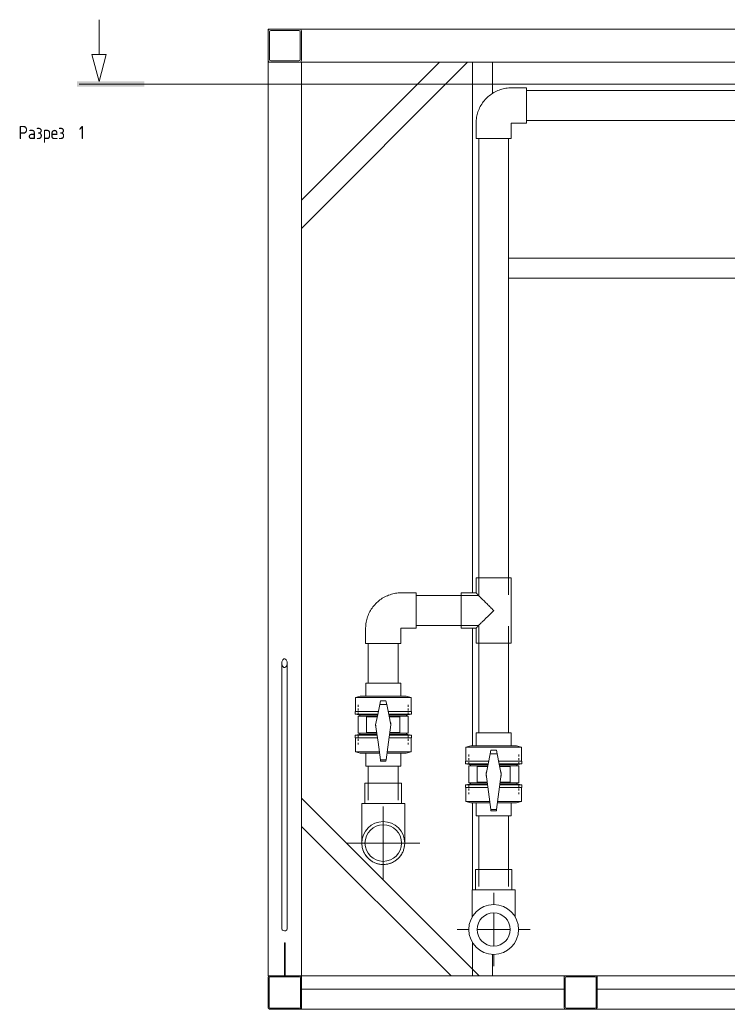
# Model space of a CAD drawing. Header units: millimetres. Extents: x -3135 to 3112, y -485 to 3427.
# Drawn here: x -3135 to -1004, y 0 to 2978 of the extents above; entities that cross this region are included whole.
import ezdxf

# ---------------------------------------------------------------- set-up
doc = ezdxf.new("R2010")
doc.units = ezdxf.units.MM
for name, color, linetype, lineweight in [('A-_ANOTSYBL_E', 7, 'Continuous', 9), ('A-_FLORLEVL_E', 7, 'Continuous', 9), ('A_--------_E-', 8, 'Continuous', 9), ('M-_WATR----_E', 5, 'Continuous', 9), ('S-_STRL----_A', 7, 'Continuous', 9)]:
    doc.layers.add(name, color=color, linetype=linetype, lineweight=lineweight)
doc.styles.add('GOST Common_1', font='GOST_Common.ttf', dxfattribs={"width": 0.9, "height": 40})

# ---------------------------------------------------------------- blocks, each defined once
blk = doc.blocks.new('PNS-0100 MAIN FRAME - ASY PNS-0100 MAIN FRAME_iam-651195-Разрез 4')
at = {"layer": 'A_--------_E-'}
for p, q in [((-2382.2, 2950), (-2388.2, 2950)), ((-2388.2, 2950), (-2388.2, 2944.2)), ((-82.2, 2950), (-2294.2, 2950)), ((11.8, 2950), (5.8, 2950)), ((11.8, 2950), (11.8, 2944.2)), ((2311.8, 2950), (111.8, 2950)), ((111.8, 2944.2), (111.8, 2950)), ((2311.8, 2944.2), (2311.8, 2950)), ((-2388.2, 2855.8), (-2388.2, 2850)), ((-2388.2, 2850), (-2382.2, 2850)), ((-2388.2, 2850), (-2388.2, 100)), ((-2388.2, 2850), (-2382.4, 2850)), ((-2294.2, 2850), (-795.2, 2850)), ((-2294, 2850), (-2288.2, 2850)), ((-2288.2, 100), (-2288.2, 2850)), ((-1873.1, 2850), (-2288.2, 2434.9)), ((-2288.2, 2350), (-1788.2, 2850)), ((-1773.2, 2850), (-1773.2, 1253)), ((-1713.2, 2756.1), (-1713.2, 2850)), ((-706.2, 2850), (-82.2, 2850)), ((-653.2, 2765), (-653.2, 2850)), ((-588.2, 2850), (-503.2, 2765)), ((-418.3, 2765), (-503.3, 2850)), ((-88.2, 2850), (-88.2, 2765)), ((-82.4, 2850), (-88.2, 2850)), ((5.8, 2850), (11.8, 2850)), ((11.8, 2850), (6, 2850)), ((11.8, 2855.8), (11.8, 2850)), ((11.8, 2765), (11.8, 2850)), ((11.8, 2850), (11.8, 2765)), ((11.8, 2850), (17.6, 2850)), ((106, 2850), (111.8, 2850)), ((111.8, 2850), (111.8, 2855.8)), ((111.8, 2850), (1523.5, 2850)), ((111.8, 2765), (111.8, 2850)), ((1598.5, 2850), (1801.1, 2850)), ((1705.7, 2850), (1705.7, 1076.1)), ((1765.7, 2488.6), (1765.7, 2850)), ((1861.1, 2850), (1968.1, 2850)), ((2057.1, 2850), (2311.8, 2850)), ((2311.8, 2850), (2311.8, 2855.8)), ((2311.8, 2850), (2311.8, 100)), ((2311.8, 2850), (2317.6, 2850)), ((2406, 2850), (2411.8, 2850)), ((2411.8, 100), (2411.8, 2850)), ((-653.2, 2639.5), (-653.2, 2675)), ((-413.2, 2675), (-373.6, 2635.4)), ((-287, 2633.7), (-328.3, 2675)), ((-88.2, 2675), (-88.2, 2639.5)), ((11.8, 2639.5), (11.8, 2675)), ((11.8, 2675), (11.8, 2639.5)), ((111.8, 2638.5), (111.8, 2675)), ((120.5, 2641.3), (111.8, 2650)), ((-713.2, 2550.5), (-713.2, 100)), ((-653.2, 100), (-653.2, 2550.5)), ((-295.7, 2557.5), (-287, 2548.8)), ((-286.2, 2548), (-248.5, 2510.3)), ((-88.2, 2550.5), (-88.2, 1822.9)), ((111.8, 100), (111.8, 2551.5)), ((-247.7, 2509.5), (-241.5, 2503.3)), ((-88.2, 2434.9), (-162.8, 2509.5)), ((153.1, 2523.8), (176.5, 2500.5)), ((244.3, 2517.5), (237.9, 2523.8)), ((234.4, 2442.5), (382.9, 2294.1)), ((382.9, 2378.9), (313.3, 2448.5)), ((1765.7, 1905.5), (1765.7, 2458.3)), ((-166.5, 2428.3), (-88.2, 2350)), ((1529.5, 1232.3), (445.9, 2315.9)), ((-713.2, 2260), (-1664.9, 2260)), ((-713.2, 2260), (-713.2, 2254)), ((-713.2, 2206), (-713.2, 2254)), ((-713.2, 2206), (-713.2, 2200)), ((445.9, 2231.1), (1529.5, 1147.4)), ((-1664.9, 2200), (-713.2, 2200)), ((1805.4, 1976.1), (1765.7, 1976.1)), ((1765.7, 1970.1), (1765.7, 1976.1)), ((1765.7, 1970.1), (1765.7, 1922.1)), ((2311.8, 1976.1), (2219.9, 1976.1)), ((1765.7, 1916.1), (1765.7, 1922.1)), ((1765.7, 1916.1), (1768.2, 1916.1)), ((2257, 1916.1), (2311.8, 1916.1)), ((-88.2, 1781), (-88.2, 1725.6)), ((-88.2, 1683.6), (-88.2, 1302.5)), ((-88.2, 1213.5), (-88.2, 110)), ((1762.6, 999.2), (1592.5, 1169.3)), ((-1773.2, 1147), (-1773.2, 792.5)), ((1592.5, 1084.4), (1762.6, 914.4)), ((1762.6, 1076.1), (1685.7, 1076.1)), ((1711.7, 1076.1), (1705.7, 1076.1)), ((1711.7, 1076.1), (1759.7, 1076.1)), ((1762.7, 1076.1), (1759.7, 1076.1)), ((2311.8, 1076.1), (2262.6, 1076.1)), ((1691.7, 1070.1), (1739.7, 1022.1)), ((-2347.2, 1041.5), (-2347.2, 240.9)), ((-2331.2, 240.9), (-2331.2, 1041.5)), ((1745.7, 1016.1), (1762.6, 1016.1)), ((2262.6, 1016.1), (2311.8, 1016.1)), ((2352.8, 1041.5), (2352.8, 240.9)), ((2368.8, 240.9), (2368.8, 1041.5)), ((-1753.3, 100), (-2288.2, 634.9)), ((-88.2, 634.9), (-517.5, 205.6)), ((-1773.2, 621.2), (-1773.2, 359)), ((-2288.2, 550), (-1838.2, 100)), ((-521.1, 117.1), (-88.2, 550)), ((2311.8, 450), (2257, 504.8)), ((2231.6, 445.4), (2311.8, 365.1)), ((-2339.2, 200), (-2337.2, 200)), ((-2339.2, 200), (-2339.2, 100)), ((-2337.2, 100), (-2337.2, 200)), ((-1773.2, 200.4), (-1773.2, 100)), ((2360.8, 200), (2362.8, 200)), ((2360.8, 200), (2360.8, 100)), ((2362.8, 100), (2362.8, 200)), ((-1713.2, 100), (-1713.2, 165.4)), ((-2388.2, 100), (-2382.4, 100)), ((-2294, 100), (-2288.2, 100)), ((-1498.2, 100), (-2288.2, 100)), ((-2288.2, 100), (-2288.2, 96)), ((-2288.2, 94), (-2288.2, 96)), ((-1492.2, 100), (-1498.2, 100)), ((-1498.2, 100), (-1498.2, 96)), ((-1498.2, 94), (-1498.2, 96)), ((-1398.2, 100), (-1404.2, 100)), ((-738.2, 100), (-1398.2, 100)), ((-1398.2, 100), (-1398.2, 96)), ((-1398.2, 94), (-1398.2, 96)), ((-734.2, 100), (-738.2, 100)), ((-738.2, 100), (-738.2, 96)), ((-698.2, 100), (-702.2, 100)), ((-88.2, 100), (-698.2, 100)), ((-698.2, 96), (-698.2, 100)), ((-88.2, 96), (-88.2, 100)), ((-88.2, 96), (-88.2, 94)), ((106, 100), (111.8, 100)), ((746.8, 100), (111.8, 100)), ((111.8, 96), (111.8, 100)), ((111.8, 96), (111.8, 94)), ((750.8, 100), (746.8, 100)), ((746.8, 96), (746.8, 100)), ((786.8, 100), (786.8, 96)), ((1421.8, 100), (961, 100)), ((1427.8, 100), (1421.8, 100)), ((1421.8, 100), (1421.8, 96)), ((1421.8, 94), (1421.8, 96)), ((1521.8, 100), (1515.8, 100)), ((2311.8, 100), (1521.8, 100)), ((1521.8, 94), (1521.8, 100)), ((2311.8, 94), (2311.8, 100)), ((2311.8, 100), (2317.6, 100)), ((2406, 100), (2411.8, 100)), ((-2288.2, 60), (-1498.2, 60)), ((-1398.2, 60), (-738.2, 60)), ((-738.2, 64), (-738.2, 60)), ((-698.2, 60), (-698.2, 64)), ((-698.2, 60), (-88.2, 60)), ((111.8, 60), (746.8, 60)), ((746.8, 60), (746.8, 64)), ((786.8, 64), (786.8, 60)), ((786.8, 60), (1421.8, 60)), ((-2288.2, 6), (-2288.2, 0)), ((-88.2, 6), (-88.2, 0)), ((111.8, 6), (111.8, 0)), ((1521.8, 0), (1521.8, 6)), ((2311.8, 0), (2311.8, 6)), ((-2288.2, 0), (-1492.2, 0)), ((-1404.2, 0), (-88.2, 0)), ((111.8, 0), (1427.8, 0)), ((1515.8, 0), (1521.8, 0)), ((1521.8, 0), (2311.8, 0))]:
    blk.add_line(p, q, dxfattribs=at)
at = {"layer": 'A_--------_E-', "flags": 128}
for points in [[(1685.7, 1076.1), (1687.4, 1074.4), (1691.7, 1070.1)], [(1739.7, 1022.1), (1743.9, 1017.9), (1745.7, 1016.1)]]:
    blk.add_lwpolyline(points, dxfattribs=at)
at = {"layer": 'A_--------_E-'}
for centre, major_axis, start_param, end_param in [((-2339.2, 240.9), (8, 0), 3.141593, 4.712389), ((-2339.2, 240.9), (-8, 0), 1.570796, 3.141593), ((2360.8, 240.9), (8, 0), 3.141593, 4.712389), ((2360.8, 240.9), (-8, 0), 1.570796, 3.141593)]:
    blk.add_ellipse(centre, major_axis=major_axis, ratio=0.610328, start_param=start_param, end_param=end_param, dxfattribs=at)
at = {"layer": 'S-_STRL----_A'}
for p, q in [((-2294.2, 2950), (-2382.2, 2950)), ((5.8, 2950), (-82.2, 2950)), ((105.8, 2950), (17.8, 2950)), ((2405.8, 2950), (2317.8, 2950)), ((-2388.2, 2944), (-2388.2, 2856)), ((-2384.2, 2858), (-2384.2, 2942)), ((-2380.2, 2946), (-2296.2, 2946)), ((-2292.2, 2942), (-2292.2, 2858)), ((-2288.2, 2856), (-2288.2, 2944)), ((-88.2, 2944), (-88.2, 2856)), ((-84.2, 2858), (-84.2, 2942)), ((-80.2, 2946), (3.8, 2946)), ((7.8, 2942), (7.8, 2858)), ((15.8, 2858), (15.8, 2942)), ((19.8, 2946), (103.8, 2946)), ((107.8, 2942), (107.8, 2858)), ((111.8, 2856), (111.8, 2944)), ((2311.8, 2944), (2311.8, 2856)), ((2315.8, 2858), (2315.8, 2942)), ((2319.8, 2946), (2403.8, 2946)), ((2407.8, 2942), (2407.8, 2858)), ((2411.8, 2856), (2411.8, 2944)), ((-2382.2, 2850), (-2294.2, 2850)), ((-2296.2, 2854), (-2380.2, 2854)), ((-82.2, 2850), (5.8, 2850)), ((3.8, 2854), (-80.2, 2854)), ((17.8, 2850), (105.8, 2850)), ((103.8, 2854), (19.8, 2854)), ((2317.8, 2850), (2405.8, 2850)), ((2403.8, 2854), (2319.8, 2854)), ((-2388.2, 94), (-2388.2, 6)), ((-2385.2, 6), (-2385.2, 94)), ((-2294.2, 100), (-2382.2, 100)), ((-2382.2, 97), (-2294.2, 97)), ((-2291.2, 94), (-2291.2, 6)), ((-2288.2, 6), (-2288.2, 94)), ((-1498.2, 94), (-1498.2, 6)), ((-1495.2, 6), (-1495.2, 94)), ((-1404.2, 100), (-1492.2, 100)), ((-1492.2, 97), (-1404.2, 97)), ((-1401.2, 94), (-1401.2, 6)), ((-1398.2, 6), (-1398.2, 94)), ((-738.2, 96), (-738.2, 64)), ((-736.2, 64), (-736.2, 96)), ((-702.2, 100), (-734.2, 100)), ((-734.2, 98), (-702.2, 98)), ((-700.2, 96), (-700.2, 64)), ((-698.2, 64), (-698.2, 96)), ((-88.2, 94), (-88.2, 6)), ((-85.2, 6), (-85.2, 94)), ((5.8, 100), (-82.2, 100)), ((-82.2, 97), (5.8, 97)), ((8.8, 94), (8.8, 6)), ((14.8, 6), (14.8, 94)), ((105.8, 100), (17.8, 100)), ((17.8, 97), (105.8, 97)), ((108.8, 94), (108.8, 6)), ((111.8, 6), (111.8, 94)), ((746.8, 96), (746.8, 64)), ((748.8, 64), (748.8, 96)), ((782.8, 100), (750.8, 100)), ((750.8, 98), (782.8, 98)), ((784.8, 96), (784.8, 64)), ((786.8, 64), (786.8, 96)), ((1421.8, 94), (1421.8, 6)), ((1424.8, 6), (1424.8, 94)), ((1515.8, 100), (1427.8, 100)), ((1427.8, 97), (1515.8, 97)), ((1518.8, 94), (1518.8, 6)), ((1521.8, 6), (1521.8, 94)), ((2311.8, 94), (2311.8, 6)), ((2314.8, 6), (2314.8, 94)), ((2405.8, 100), (2317.8, 100)), ((2317.8, 97), (2405.8, 97)), ((2408.8, 94), (2408.8, 6)), ((2411.8, 6), (2411.8, 94)), ((-702.2, 62), (-734.2, 62)), ((-734.2, 60), (-702.2, 60)), ((782.8, 62), (750.8, 62)), ((750.8, 60), (782.8, 60)), ((-2294.2, 3), (-2382.2, 3)), ((-1404.2, 3), (-1492.2, 3)), ((5.8, 3), (-82.2, 3)), ((105.8, 3), (17.8, 3)), ((17.8, 0), (105.8, 0)), ((1515.8, 3), (1427.8, 3)), ((1427.8, 0), (1515.8, 0)), ((2405.8, 3), (2317.8, 3)), ((2317.8, 0), (2405.8, 0)), ((-2382.2, 0), (-2294.2, 0)), ((-1492.2, 0), (-1404.2, 0)), ((-82.2, 0), (5.8, 0))]:
    blk.add_line(p, q, dxfattribs=at)
at = {"layer": 'S-_STRL----_A', "flags": 128}
for points in [[(-2339.2, 1054.7), (-2340.7, 1054.4), (-2342.1, 1053.8), (-2343.4, 1052.7), (-2344.6, 1051.2), (-2345.6, 1049.4), (-2346.4, 1047.4), (-2346.9, 1045.1), (-2347.2, 1042.8), (-2347.2, 1040.3), (-2346.9, 1038), (-2346.4, 1035.7), (-2345.6, 1033.6), (-2344.6, 1031.9), (-2343.4, 1030.4), (-2342.1, 1029.3), (-2340.7, 1028.7), (-2339.2, 1028.4)], [(-2339.2, 1028.4), (-2337.7, 1028.7), (-2336.3, 1029.3), (-2335, 1030.4), (-2333.8, 1031.9), (-2332.8, 1033.6), (-2332, 1035.7), (-2331.5, 1038), (-2331.2, 1040.3), (-2331.2, 1042.8), (-2331.5, 1045.1), (-2332, 1047.4), (-2332.8, 1049.4), (-2333.8, 1051.2), (-2335, 1052.7), (-2336.3, 1053.8), (-2337.7, 1054.4), (-2339.2, 1054.7)], [(2360.8, 1054.7), (2359.3, 1054.4), (2357.9, 1053.8), (2356.6, 1052.7), (2355.4, 1051.2), (2354.4, 1049.4), (2353.6, 1047.4), (2353.1, 1045.1), (2352.8, 1042.8), (2352.8, 1040.3), (2353.1, 1038), (2353.6, 1035.7), (2354.4, 1033.6), (2355.4, 1031.9), (2356.6, 1030.4), (2357.9, 1029.3), (2359.3, 1028.7), (2360.8, 1028.4)], [(2360.8, 1028.4), (2362.3, 1028.7), (2363.7, 1029.3), (2365, 1030.4), (2366.2, 1031.9), (2367.2, 1033.6), (2368, 1035.7), (2368.5, 1038), (2368.8, 1040.3), (2368.8, 1042.8), (2368.5, 1045.1), (2368, 1047.4), (2367.2, 1049.4), (2366.2, 1051.2), (2365, 1052.7), (2363.7, 1053.8), (2362.3, 1054.4), (2360.8, 1054.7)]]:
    blk.add_lwpolyline(points, dxfattribs=at)
at = {"layer": 'S-_STRL----_A'}
for centre, radius, start, end in [((-2382.2, 2944), 6, 90, 180), ((-2294.2, 2944), 6, 0, 90), ((-82.2, 2944), 6, 90, 180), ((5.8, 2944), 6, 0, 90), ((17.8, 2944), 6, 90, 180), ((105.8, 2944), 6, 0, 90), ((2317.8, 2944), 6, 90, 180), ((2405.8, 2944), 6, 0, 90), ((-2380.2, 2942), 4, 90, 180), ((-2296.2, 2942), 4, 0, 90), ((-80.2, 2942), 4, 90, 180), ((3.8, 2942), 4, 0, 90), ((19.8, 2942), 4, 90, 180), ((103.8, 2942), 4, 0, 90), ((2319.8, 2942), 4, 90, 180), ((2403.8, 2942), 4, 0, 90), ((-2382.2, 2856), 6, 180, 270), ((-2380.2, 2858), 4, 180, 270), ((-2296.2, 2858), 4, 270, 0), ((-2294.2, 2856), 6, 270, 0), ((-82.2, 2856), 6, 180, 270), ((-80.2, 2858), 4, 180, 270), ((3.8, 2858), 4, 270, 0), ((5.8, 2856), 6, 270, 360), ((17.8, 2856), 6, 180, 270), ((19.8, 2858), 4, 180, 270), ((103.8, 2858), 4, 270, 0), ((105.8, 2856), 6, 270, 0), ((2317.8, 2856), 6, 180, 270), ((2319.8, 2858), 4, 180, 270), ((2403.8, 2858), 4, 270, 0), ((2405.8, 2856), 6, 270, 0), ((-2382.2, 94), 6, 90, 180), ((-2382.2, 94), 3, 90, 180), ((-2294.2, 94), 6, 360, 90), ((-2294.2, 94), 3, 0, 90), ((-1492.2, 94), 6, 90, 180), ((-1492.2, 94), 3, 90, 180), ((-1404.2, 94), 6, 360, 90), ((-1404.2, 94), 3, 360, 90), ((-734.2, 96), 4, 90, 180), ((-734.2, 96), 2, 90, 180), ((-702.2, 96), 4, 0, 90), ((-702.2, 96), 2, 0, 90), ((-82.2, 94), 6, 90, 180), ((-82.2, 94), 3, 90, 180), ((5.8, 94), 6, 360, 90), ((5.8, 94), 3, 0, 90), ((17.8, 94), 6, 90, 180), ((17.8, 94), 3, 90, 180), ((105.8, 94), 6, 360, 90), ((105.8, 94), 3, 0, 90), ((750.8, 96), 4, 90, 180), ((750.8, 96), 2, 90, 180), ((782.8, 96), 4, 360, 90), ((782.8, 96), 2, 0, 90), ((1427.8, 94), 6, 90, 180), ((1427.8, 94), 3, 90, 180), ((1515.8, 94), 6, 360, 90), ((1515.8, 94), 3, 360, 90), ((2317.8, 94), 6, 90, 180), ((2317.8, 94), 3, 90, 180), ((2405.8, 94), 6, 360, 90), ((2405.8, 94), 3, 0, 90), ((-734.2, 64), 4, 180, 270), ((-734.2, 64), 2, 180, 270), ((-702.2, 64), 2, 270, 0), ((-702.2, 64), 4, 270, 360), ((750.8, 64), 4, 180, 270), ((750.8, 64), 2, 180, 270), ((782.8, 64), 2, 270, 0), ((782.8, 64), 4, 270, 360), ((-2382.2, 6), 6, 180, 270), ((-2382.2, 6), 3, 180, 270), ((-2294.2, 6), 3, 270, 360), ((-2294.2, 6), 6, 270, 360), ((-1492.2, 6), 6, 180, 270), ((-1492.2, 6), 3, 180, 270), ((-1404.2, 6), 3, 270, 0), ((-1404.2, 6), 6, 270, 0), ((-82.2, 6), 6, 180, 270), ((-82.2, 6), 3, 180, 270), ((5.8, 6), 6, 270, 360), ((5.8, 6), 3, 270, 360), ((17.8, 6), 6, 180, 270), ((17.8, 6), 3, 180, 270), ((105.8, 6), 3, 270, 0), ((105.8, 6), 6, 270, 0), ((1427.8, 6), 6, 180, 270), ((1427.8, 6), 3, 180, 270), ((1515.8, 6), 3, 270, 0), ((1515.8, 6), 6, 270, 0), ((2317.8, 6), 6, 180, 270), ((2317.8, 6), 3, 180, 270), ((2405.8, 6), 3, 270, 360), ((2405.8, 6), 6, 270, 360)]:
    blk.add_arc(centre, radius, start, end, dxfattribs=at)
blk = doc.blocks.new('PNS-0100 MAIN FRAME - Standard-550811-Разрез 4')
blk.add_blockref('PNS-0100 MAIN FRAME - ASY PNS-0100 MAIN FRAME_iam-651195-Разрез 4', (0, 0))
blk = doc.blocks.new('COMER_industrial series - BVI10090-345131-Разрез 4')
at = {"layer": 'M-_WATR----_E', "color": 140, "lineweight": 20}
for p, q in [((-2094.8, 981.1), (-2094.8, 941.8)), ((-2094.8, 981.1), (-1989.2, 981.1)), ((-1989.2, 941.8), (-1989.2, 981.1)), ((-2111, 941.8), (-2125.5, 937.9)), ((-2125.5, 937.9), (-2125.5, 895.6)), ((-1958.5, 937.9), (-2125.5, 937.9)), ((-1973, 941.8), (-2111, 941.8)), ((-2052.4, 917.4), (-2050.1, 928.6)), ((-2033.8, 928.6), (-2050.1, 928.6)), ((-2033.8, 928.6), (-2031.5, 917.4)), ((-1958.5, 937.9), (-1973, 941.8)), ((-1958.5, 895.6), (-1958.5, 937.9)), ((-2127, 895.6), (-2127, 887.6)), ((-2056.9, 895.6), (-2127, 895.6)), ((-2117.2, 916), (-2117.2, 910.3)), ((-2117.2, 904.6), (-2117.2, 899)), ((-2052.4, 917.4), (-2031.5, 917.4)), ((-1957, 895.6), (-2027, 895.6)), ((-1966.7, 910.3), (-1966.7, 916)), ((-1966.7, 899), (-1966.7, 904.6)), ((-1957, 887.6), (-1957, 895.6)), ((-2127, 887.6), (-2115.5, 885.6)), ((-2058.6, 887.6), (-2127, 887.6)), ((-2117.2, 893.3), (-2117.2, 887.6)), ((-2117.2, 881.9), (-2117.2, 830.3)), ((-2117.2, 881.9), (-2059.8, 881.9)), ((-2115.5, 885.6), (-2059, 885.6)), ((-2112.1, 887.1), (-2112.1, 881.9)), ((-2060.2, 879.6), (-2092, 879.6)), ((-2092, 879.6), (-2092, 832.6)), ((-1957, 887.6), (-2025.4, 887.6)), ((-2024.9, 885.6), (-1968.5, 885.6)), ((-2024.2, 881.9), (-1966.7, 881.9)), ((-1992, 879.6), (-2023.8, 879.6)), ((-1992, 832.6), (-1992, 879.6)), ((-1971.8, 881.9), (-1971.8, 887.1)), ((-1968.5, 885.6), (-1957, 887.6)), ((-1966.7, 887.6), (-1966.7, 893.3)), ((-1966.7, 830.3), (-1966.7, 881.9)), ((-2115.5, 826.7), (-2127, 824.7)), ((-2115.5, 826.7), (-2127, 824.7)), ((-2127, 824.7), (-2127, 816.7)), ((-2127, 824.7), (-2060.8, 824.7)), ((-2127, 824.7), (-2127, 816.7)), ((-2127, 824.7), (-2060.8, 824.7)), ((-2127, 816.7), (-2059.7, 816.7)), ((-2127, 816.7), (-2059.7, 816.7)), ((-2125.5, 816.7), (-2125.5, 774.4)), ((-2125.5, 816.7), (-2125.5, 774.4)), ((-2061.6, 830.3), (-2117.2, 830.3)), ((-2117.2, 824.7), (-2117.2, 819)), ((-2117.2, 813.3), (-2117.2, 807.7)), ((-2061.1, 826.7), (-2115.5, 826.7)), ((-2061.1, 826.7), (-2115.5, 826.7)), ((-2112.1, 830.3), (-2112.1, 825.2)), ((-2092, 832.6), (-2061.8, 832.6)), ((-2024.3, 816.7), (-1957, 816.7)), ((-2024.3, 816.7), (-1957, 816.7)), ((-2023.2, 824.7), (-1957, 824.7)), ((-2023.2, 824.7), (-1957, 824.7)), ((-1968.5, 826.7), (-2022.9, 826.7)), ((-1968.5, 826.7), (-2022.9, 826.7)), ((-1966.7, 830.3), (-2022.4, 830.3)), ((-2022.2, 832.6), (-1992, 832.6)), ((-1971.8, 825.2), (-1971.8, 830.3)), ((-1957, 824.7), (-1968.5, 826.7)), ((-1957, 824.7), (-1968.5, 826.7)), ((-1966.7, 819), (-1966.7, 824.7)), ((-1966.7, 807.7), (-1966.7, 813.3)), ((-1958.5, 774.4), (-1958.5, 816.7)), ((-1958.5, 774.4), (-1958.5, 816.7)), ((-1957, 816.7), (-1957, 824.7)), ((-1957, 816.7), (-1957, 824.7)), ((-2125.5, 774.4), (-2111, 770.5)), ((-2125.5, 774.4), (-2053.9, 774.4)), ((-2125.5, 774.4), (-2111, 770.5)), ((-2125.5, 774.4), (-2053.9, 774.4)), ((-2117.2, 802), (-2117.2, 796.3)), ((-2030, 774.4), (-1958.5, 774.4)), ((-2030, 774.4), (-1958.5, 774.4)), ((-1973, 770.5), (-1958.5, 774.4)), ((-1973, 770.5), (-1958.5, 774.4)), ((-1966.7, 796.3), (-1966.7, 802)), ((-2111, 770.5), (-2053.4, 770.5)), ((-2111, 770.5), (-2053.4, 770.5)), ((-2094.8, 770.5), (-2094.8, 731.1)), ((-2050.1, 746.7), (-2050.6, 750.2)), ((-2033.3, 750.2), (-2050.6, 750.2)), ((-2050.1, 746.7), (-2033.8, 746.7)), ((-2033.3, 750.2), (-2033.8, 746.7)), ((-2030.6, 770.5), (-1973, 770.5)), ((-2030.6, 770.5), (-1973, 770.5)), ((-1989.2, 731.1), (-1989.2, 770.5)), ((-1989.2, 731.1), (-2094.8, 731.1))]:
    blk.add_line(p, q, dxfattribs=at)
at = {"layer": 'M-_WATR----_E', "color": 140, "lineweight": 20, "flags": 128}
for points in [[(-2065, 856.1), (-2058.6, 887.2), (-2052.4, 917.4)], [(-2031.5, 917.4), (-2025.3, 887.2), (-2019, 856.1)], [(-2050.6, 750.2), (-2057.8, 803.4), (-2065, 856.1)], [(-2019, 856.1), (-2026.1, 803.4), (-2033.3, 750.2)]]:
    blk.add_lwpolyline(points, dxfattribs=at)
at = {"layer": 'M-_WATR----_E', "color": 140, "lineweight": 20}
for start, end in [(159.3745, 195), (345, 20.6255)]:
    blk.add_arc((-2042, 856.1), 23, start, end, dxfattribs=at)
blk = doc.blocks.new('COMER_industrial series - BVI10090-V2-Разрез 4')
at = {"layer": 'M-_WATR----_E', "color": 140, "lineweight": 20}
for p, q in [((-1762.7, 831.9), (-1762.7, 792.5)), ((-1762.7, 831.9), (-1657.1, 831.9)), ((-1657.1, 792.5), (-1657.1, 831.9)), ((-1778.9, 792.5), (-1793.4, 788.6)), ((-1793.4, 788.6), (-1793.4, 746.3)), ((-1626.4, 788.6), (-1793.4, 788.6)), ((-1640.9, 792.5), (-1778.9, 792.5)), ((-1720.3, 768.1), (-1718, 779.4)), ((-1701.7, 779.4), (-1718, 779.4)), ((-1701.7, 779.4), (-1699.4, 768.1)), ((-1626.4, 788.6), (-1640.9, 792.5)), ((-1626.4, 746.3), (-1626.4, 788.6)), ((-1794.9, 746.3), (-1794.9, 738.3)), ((-1724.8, 746.3), (-1794.9, 746.3)), ((-1785.1, 766.7), (-1785.1, 761)), ((-1785.1, 755.3), (-1785.1, 749.7)), ((-1720.3, 768.1), (-1699.4, 768.1)), ((-1624.9, 746.3), (-1695, 746.3)), ((-1634.6, 761), (-1634.6, 766.7)), ((-1634.6, 749.7), (-1634.6, 755.3)), ((-1624.9, 738.3), (-1624.9, 746.3)), ((-1794.9, 738.3), (-1783.4, 736.3)), ((-1726.5, 738.3), (-1794.9, 738.3)), ((-1785.1, 744), (-1785.1, 738.3)), ((-1785.1, 732.7), (-1785.1, 681.1)), ((-1785.1, 732.7), (-1727.7, 732.7)), ((-1783.4, 736.3), (-1726.9, 736.3)), ((-1780, 737.8), (-1780, 732.7)), ((-1728.1, 730.4), (-1759.9, 730.4)), ((-1759.9, 730.4), (-1759.9, 683.4)), ((-1624.9, 738.3), (-1693.3, 738.3)), ((-1692.9, 736.3), (-1636.4, 736.3)), ((-1692.1, 732.7), (-1634.6, 732.7)), ((-1659.9, 730.4), (-1691.7, 730.4)), ((-1659.9, 683.4), (-1659.9, 730.4)), ((-1639.8, 732.7), (-1639.8, 737.8)), ((-1636.4, 736.3), (-1624.9, 738.3)), ((-1636.4, 736.3), (-1636.4, 736.3)), ((-1634.6, 738.3), (-1634.6, 744)), ((-1634.6, 681.1), (-1634.6, 732.7)), ((-1783.4, 677.4), (-1794.9, 675.4)), ((-1783.4, 677.4), (-1794.9, 675.4)), ((-1794.9, 675.4), (-1794.9, 667.4)), ((-1794.9, 675.4), (-1728.7, 675.4)), ((-1794.9, 675.4), (-1794.9, 667.4)), ((-1794.9, 675.4), (-1728.7, 675.4)), ((-1794.9, 667.4), (-1727.6, 667.4)), ((-1794.9, 667.4), (-1727.6, 667.4)), ((-1793.4, 667.4), (-1793.4, 625.1)), ((-1793.4, 667.4), (-1793.4, 625.1)), ((-1729.5, 681.1), (-1785.1, 681.1)), ((-1785.1, 675.4), (-1785.1, 669.7)), ((-1785.1, 664), (-1785.1, 658.4)), ((-1729, 677.4), (-1783.4, 677.4)), ((-1729, 677.4), (-1783.4, 677.4)), ((-1780, 681.1), (-1780, 675.9)), ((-1759.9, 683.4), (-1729.7, 683.4)), ((-1692.2, 667.4), (-1624.9, 667.4)), ((-1692.2, 667.4), (-1624.9, 667.4)), ((-1691.1, 675.4), (-1624.9, 675.4)), ((-1691.1, 675.4), (-1624.9, 675.4)), ((-1636.4, 677.4), (-1690.8, 677.4)), ((-1636.4, 677.4), (-1690.8, 677.4)), ((-1634.6, 681.1), (-1690.3, 681.1)), ((-1690.1, 683.4), (-1659.9, 683.4)), ((-1639.8, 675.9), (-1639.8, 681.1)), ((-1624.9, 675.4), (-1636.4, 677.4)), ((-1636.4, 677.4), (-1636.4, 677.4)), ((-1624.9, 675.4), (-1636.4, 677.4)), ((-1636.4, 677.4), (-1636.4, 677.4)), ((-1634.6, 669.7), (-1634.6, 675.4)), ((-1634.6, 658.4), (-1634.6, 664)), ((-1626.4, 625.1), (-1626.4, 667.4)), ((-1626.4, 625.1), (-1626.4, 667.4)), ((-1624.9, 667.4), (-1624.9, 675.4)), ((-1624.9, 667.4), (-1624.9, 675.4)), ((-1785.1, 652.7), (-1785.1, 647)), ((-1634.6, 647), (-1634.6, 652.7)), ((-1793.4, 625.1), (-1778.9, 621.2)), ((-1793.4, 625.1), (-1721.8, 625.1)), ((-1793.4, 625.1), (-1778.9, 621.2)), ((-1793.4, 625.1), (-1721.8, 625.1)), ((-1778.9, 621.2), (-1721.3, 621.2)), ((-1778.9, 621.2), (-1721.3, 621.2)), ((-1762.7, 621.2), (-1762.7, 581.9)), ((-1718, 597.5), (-1718.5, 601)), ((-1701.3, 601), (-1718.5, 601)), ((-1718, 597.5), (-1701.7, 597.5)), ((-1701.3, 601), (-1701.7, 597.5)), ((-1698.5, 621.2), (-1640.9, 621.2)), ((-1698.5, 621.2), (-1640.9, 621.2)), ((-1698, 625.1), (-1626.4, 625.1)), ((-1698, 625.1), (-1626.4, 625.1)), ((-1657.1, 581.9), (-1657.1, 621.2)), ((-1640.9, 621.2), (-1626.4, 625.1)), ((-1640.9, 621.2), (-1626.4, 625.1)), ((-1657.1, 581.9), (-1762.7, 581.9))]:
    blk.add_line(p, q, dxfattribs=at)
at = {"layer": 'M-_WATR----_E', "color": 140, "lineweight": 20, "flags": 128}
for points in [[(-1732.9, 706.9), (-1726.5, 737.9), (-1720.3, 768.1)], [(-1699.4, 768.1), (-1693.2, 737.9), (-1686.9, 706.9)], [(-1718.5, 601), (-1725.7, 654.1), (-1732.9, 706.9)], [(-1686.9, 706.9), (-1694.1, 654.1), (-1701.3, 601)]]:
    blk.add_lwpolyline(points, dxfattribs=at)
at = {"layer": 'M-_WATR----_E', "color": 140, "lineweight": 20}
for start, end in [(159.3745, 195), (345, 20.6255)]:
    blk.add_arc((-1709.9, 706.9), 23, start, end, dxfattribs=at)
blk = doc.blocks.new('COMER_ST10_BR00_U-PVC бурт под фланец с гладкой поверхностью red - DN20 - DN225-872303-Разрез 4')
at = {"layer": 'M-_WATR----_E', "color": 140, "lineweight": 20}
for radius, start, end in [(75, 360, 180), (50, 0, 180), (75, 180, 360), (50, 180, 360)]:
    blk.add_arc((-1709.9, 240), radius, start, end, dxfattribs=at)
blk = doc.blocks.new('COMER_EL50_U-PVC отвод 90 - DN16-DN315 _Grey_-566523-Разрез 4')
at = {"layer": 'M-_WATR----_E', "color": 140, "lineweight": 20}
for p, q in [((-1943, 1253), (-1988.2, 1253)), ((-1943, 1147), (-1943, 1253)), ((-2095, 1146.2), (-2095, 1101)), ((-1989, 1101), (-1989, 1146.2)), ((-1988.2, 1147), (-1943, 1147)), ((-2095, 1101), (-1989, 1101))]:
    blk.add_line(p, q, dxfattribs=at)
at = {"layer": 'M-_WATR----_E', "color": 140, "lineweight": 20, "flags": 128}
for points in [[(-1988.2, 1253), (-1992.4, 1252.9), (-1996.7, 1252.7), (-2000.9, 1252.3), (-2005.2, 1251.7), (-2009.4, 1250.9), (-2013.5, 1250), (-2017.7, 1248.9), (-2021.7, 1247.6), (-2025.8, 1246.2), (-2029.7, 1244.6), (-2033.6, 1242.9), (-2037.5, 1241), (-2041.2, 1238.9), (-2044.9, 1236.7), (-2048.5, 1234.4), (-2051.9, 1231.9), (-2055.3, 1229.3), (-2058.6, 1226.5), (-2061.7, 1223.6), (-2064.8, 1220.6), (-2067.7, 1217.5), (-2070.5, 1214.3), (-2073.1, 1210.9), (-2075.6, 1207.5), (-2078, 1203.9), (-2080.3, 1200.3), (-2082.4, 1196.6), (-2084.3, 1192.8), (-2086.1, 1188.9), (-2087.7, 1184.9), (-2089.2, 1180.9), (-2090.5, 1176.9), (-2091.6, 1172.7), (-2092.6, 1168.6), (-2093.4, 1164.4), (-2094, 1160.2), (-2094.5, 1155.9), (-2094.8, 1151.7), (-2095, 1147.4), (-2095, 1146.2)], [(-1989, 1146.2), (-1989, 1146.3), (-1989, 1146.3), (-1989, 1146.3), (-1989, 1146.4), (-1988.9, 1146.4), (-1988.9, 1146.4), (-1988.9, 1146.5), (-1988.9, 1146.5), (-1988.9, 1146.5), (-1988.9, 1146.5), (-1988.9, 1146.6), (-1988.9, 1146.6), (-1988.9, 1146.6), (-1988.8, 1146.7), (-1988.8, 1146.7), (-1988.8, 1146.7), (-1988.8, 1146.7), (-1988.8, 1146.8), (-1988.7, 1146.8), (-1988.7, 1146.8), (-1988.7, 1146.8), (-1988.7, 1146.8), (-1988.6, 1146.9), (-1988.6, 1146.9), (-1988.6, 1146.9), (-1988.6, 1146.9), (-1988.5, 1146.9), (-1988.5, 1146.9), (-1988.5, 1147), (-1988.5, 1147), (-1988.4, 1147), (-1988.4, 1147), (-1988.4, 1147), (-1988.3, 1147), (-1988.3, 1147), (-1988.3, 1147), (-1988.2, 1147), (-1988.2, 1147), (-1988.2, 1147), (-1988.2, 1147)]]:
    blk.add_lwpolyline(points, dxfattribs=at)
blk = doc.blocks.new('COMER_TE40_U-PVC тройник равнопроходный - DN16 - DN315 _Grey_-566867-Разрез 4')
at = {"layer": 'M-_WATR----_E', "color": 140, "lineweight": 20}
for p, q in [((-1762.9, 1298), (-1762.9, 1253)), ((-1656.9, 1298), (-1762.9, 1298)), ((-1656.9, 1102), (-1656.9, 1298)), ((-1762.9, 1253), (-1807.9, 1253)), ((-1807.9, 1253), (-1807.9, 1147)), ((-1807.9, 1147), (-1762.9, 1147)), ((-1762.9, 1147), (-1762.9, 1102)), ((-1762.9, 1102), (-1656.9, 1102))]:
    blk.add_line(p, q, dxfattribs=at)
for points, knots in [([(-1762.9, 1253), (-1762.9, 1253), (-1762.3, 1252.4), (-1760.6, 1250.7), (-1759.4, 1249.5), (-1758.4, 1248.5), (-1757.3, 1247.5), (-1756.1, 1246.3), (-1754.9, 1245), (-1753.5, 1243.6), (-1752.1, 1242.2), (-1750.1, 1240.2), (-1743.3, 1233.4), (-1732.8, 1222.9), (-1719.8, 1209.9), (-1713.2, 1203.3), (-1709.9, 1200)], [0, 0, 0, 0, 0.111111, 0.166667, 0.194444, 0.222222, 0.25, 0.277778, 0.305556, 0.333333, 0.361111, 0.388889, 0.444444, 0.722222, 0.861111, 1, 1, 1, 1]), ([(-1709.9, 1200), (-1712.5, 1197.3), (-1717.8, 1192.1), (-1725.7, 1184.2), (-1733.3, 1176.5), (-1739.5, 1170.4), (-1744.1, 1165.8), (-1747.5, 1162.4), (-1750.1, 1159.8), (-1752.1, 1157.8), (-1753.5, 1156.4), (-1754.9, 1155), (-1756.1, 1153.8), (-1757.3, 1152.5), (-1758.4, 1151.5), (-1759.4, 1150.5), (-1760.6, 1149.3), (-1762.3, 1147.6), (-1762.9, 1147), (-1762.9, 1147)], [0, 0, 0, 0, 0.111111, 0.222222, 0.333333, 0.444444, 0.5, 0.555556, 0.611111, 0.638889, 0.666667, 0.694444, 0.722222, 0.75, 0.777778, 0.805556, 0.833333, 0.888889, 1, 1, 1, 1])]:
    blk.add_open_spline(points, degree=3, knots=knots, dxfattribs=at)
blk = doc.blocks.new('COMER_EL50_U-PVC отвод 90 - DN16-DN315 _Grey_-V30-Разрез 4')
at = {"layer": 'M-_WATR----_E', "color": 140, "lineweight": 20}
for p, q in [((-1610.9, 2773), (-1656.1, 2773)), ((-1610.9, 2667), (-1610.9, 2773)), ((-1762.9, 2666.2), (-1762.9, 2621)), ((-1656.9, 2621), (-1656.9, 2666.2)), ((-1656.1, 2667), (-1610.9, 2667)), ((-1762.9, 2621), (-1656.9, 2621))]:
    blk.add_line(p, q, dxfattribs=at)
at = {"layer": 'M-_WATR----_E', "color": 140, "lineweight": 20, "flags": 128}
for points in [[(-1656.1, 2773), (-1660.4, 2772.9), (-1664.6, 2772.7), (-1668.9, 2772.2), (-1673.1, 2771.6), (-1677.3, 2770.9), (-1681.5, 2769.9), (-1685.6, 2768.8), (-1689.7, 2767.6), (-1693.7, 2766.2), (-1697.7, 2764.6), (-1701.6, 2762.8), (-1705.4, 2760.9), (-1709.2, 2758.9), (-1712.8, 2756.7), (-1716.4, 2754.3), (-1719.9, 2751.9), (-1723.2, 2749.2), (-1726.5, 2746.5), (-1729.7, 2743.6), (-1732.7, 2740.6), (-1735.6, 2737.5), (-1738.4, 2734.2), (-1741.1, 2730.9), (-1743.6, 2727.5), (-1746, 2723.9), (-1748.2, 2720.3), (-1750.3, 2716.5), (-1752.2, 2712.7), (-1754, 2708.8), (-1755.6, 2704.9), (-1757.1, 2700.9), (-1758.4, 2696.8), (-1759.5, 2692.7), (-1760.5, 2688.5), (-1761.3, 2684.4), (-1762, 2680.1), (-1762.4, 2675.9), (-1762.7, 2671.6), (-1762.9, 2667.4), (-1762.9, 2666.2)], [(-1656.9, 2666.2), (-1656.9, 2666.2), (-1656.9, 2666.3), (-1656.9, 2666.3), (-1656.9, 2666.3), (-1656.9, 2666.4), (-1656.9, 2666.4), (-1656.9, 2666.4), (-1656.8, 2666.5), (-1656.8, 2666.5), (-1656.8, 2666.5), (-1656.8, 2666.5), (-1656.8, 2666.6), (-1656.8, 2666.6), (-1656.8, 2666.6), (-1656.7, 2666.7), (-1656.7, 2666.7), (-1656.7, 2666.7), (-1656.7, 2666.7), (-1656.7, 2666.8), (-1656.6, 2666.8), (-1656.6, 2666.8), (-1656.6, 2666.8), (-1656.6, 2666.8), (-1656.5, 2666.9), (-1656.5, 2666.9), (-1656.5, 2666.9), (-1656.5, 2666.9), (-1656.4, 2666.9), (-1656.4, 2666.9), (-1656.4, 2666.9), (-1656.3, 2667), (-1656.3, 2667), (-1656.3, 2667), (-1656.3, 2667), (-1656.2, 2667), (-1656.2, 2667), (-1656.2, 2667), (-1656.1, 2667), (-1656.1, 2667), (-1656.1, 2667)]]:
    blk.add_lwpolyline(points, dxfattribs=at)
blk = doc.blocks.new('COMER_EL50_U-PVC отвод 90 - DN16-DN315 _Grey_-674117-Разрез 4')
at = {"layer": 'M-_WATR----_E', "color": 140, "lineweight": 20}
for p, q in [((-1774.4, 359), (-1774.4, 305.3)), ((-1709.9, 359), (-1774.4, 359)), ((-1645.4, 359), (-1709.9, 359)), ((-1645.4, 305.3), (-1645.4, 359))]:
    blk.add_line(p, q, dxfattribs=at)
at = {"layer": 'M-_WATR----_E', "color": 140, "lineweight": 20, "flags": 128}
for points in [[(-1774.4, 278.1), (-1774.4, 279.2), (-1774.4, 281.6), (-1774.4, 284.1), (-1774.4, 286.6), (-1774.4, 289.1), (-1774.4, 291.6), (-1774.4, 294.2), (-1774.4, 296.8), (-1774.4, 299.4), (-1774.4, 302), (-1774.4, 304.6), (-1774.4, 305.3)], [(-1645.4, 305.3), (-1645.4, 302.7), (-1645.4, 300.1), (-1645.4, 297.5), (-1645.4, 294.9), (-1645.4, 292.3), (-1645.4, 289.8), (-1645.4, 287.3), (-1645.4, 284.8), (-1645.4, 282.3), (-1645.4, 279.9), (-1645.4, 278.1)]]:
    blk.add_lwpolyline(points, dxfattribs=at)
blk = doc.blocks.new('RB90 - Переходное кольцо ПВХ-967774-Разрез 4')
at = {"layer": 'M-_WATR----_E', "color": 140, "lineweight": 20}
for p, q in [((-1764.9, 420), (-1764.9, 369)), ((-1654.9, 420), (-1764.9, 420)), ((-1654.9, 369), (-1654.9, 420)), ((-1764.9, 369), (-1764.9, 359)), ((-1654.9, 359), (-1654.9, 369))]:
    blk.add_line(p, q, dxfattribs=at)
blk = doc.blocks.new('COMER_EL50_U-PVC отвод 90 - DN16-DN315 _Grey_-V43-Разрез 4')
at = {"layer": 'M-_WATR----_E', "color": 140, "lineweight": 20}
for p, q in [((-2106.5, 619), (-2106.5, 565.3)), ((-2042, 619), (-2106.5, 619)), ((-1977.5, 619), (-2042, 619)), ((-1977.5, 565.3), (-1977.5, 619))]:
    blk.add_line(p, q, dxfattribs=at)
at = {"layer": 'M-_WATR----_E', "color": 140, "lineweight": 20, "flags": 128}
for points in [[(-2106.5, 500), (-2106.5, 500.1), (-2106.5, 500.2), (-2106.5, 500.5), (-2106.5, 500.8), (-2106.5, 501.3), (-2106.5, 501.9), (-2106.5, 502.5), (-2106.5, 503.3), (-2106.5, 504.2), (-2106.5, 505.2), (-2106.5, 506.2), (-2106.5, 507.4), (-2106.5, 508.6), (-2106.5, 510), (-2106.5, 511.4), (-2106.5, 512.9), (-2106.5, 514.5), (-2106.5, 516.2), (-2106.5, 518), (-2106.5, 519.8), (-2106.5, 521.7), (-2106.5, 523.7), (-2106.5, 525.7), (-2106.5, 527.8), (-2106.5, 530), (-2106.5, 532.2), (-2106.5, 534.5), (-2106.5, 536.8), (-2106.5, 539.2), (-2106.5, 541.6), (-2106.5, 544.1), (-2106.5, 546.6), (-2106.5, 549.1), (-2106.5, 551.6), (-2106.5, 554.2), (-2106.5, 556.8), (-2106.5, 559.4), (-2106.5, 562), (-2106.5, 564.6), (-2106.5, 565.3)], [(-1977.5, 565.3), (-1977.5, 562.7), (-1977.5, 560.1), (-1977.5, 557.5), (-1977.5, 554.9), (-1977.5, 552.3), (-1977.5, 549.8), (-1977.5, 547.3), (-1977.5, 544.8), (-1977.5, 542.3), (-1977.5, 539.9), (-1977.5, 537.5), (-1977.5, 535.1), (-1977.5, 532.9), (-1977.5, 530.6), (-1977.5, 528.4), (-1977.5, 526.3), (-1977.5, 524.2), (-1977.5, 522.2), (-1977.5, 520.3), (-1977.5, 518.5), (-1977.5, 516.7), (-1977.5, 515), (-1977.5, 513.3), (-1977.5, 511.8), (-1977.5, 510.4), (-1977.5, 509), (-1977.5, 507.7), (-1977.5, 506.5), (-1977.5, 505.4), (-1977.5, 504.4), (-1977.5, 503.5), (-1977.5, 502.7), (-1977.5, 502), (-1977.5, 501.4), (-1977.5, 501), (-1977.5, 500.6), (-1977.5, 500.3), (-1977.5, 500.1), (-1977.5, 500), (-1977.5, 500)], [(-2042, 435.5), (-2044.5, 435.6), (-2047.1, 435.7), (-2049.7, 436), (-2052.2, 436.3), (-2054.8, 436.8), (-2057.3, 437.3), (-2059.8, 438), (-2062.3, 438.8), (-2064.7, 439.6), (-2067.1, 440.6), (-2069.4, 441.6), (-2071.8, 442.8), (-2074, 444), (-2076.2, 445.4), (-2078.4, 446.8), (-2080.5, 448.3), (-2082.5, 449.8), (-2084.5, 451.5), (-2086.4, 453.2), (-2088.2, 455.1), (-2090, 456.9), (-2091.7, 458.9), (-2093.3, 460.9), (-2094.8, 463), (-2096.2, 465.2), (-2097.6, 467.3), (-2098.9, 469.6), (-2100, 471.9), (-2101.1, 474.2), (-2102.1, 476.6), (-2103, 479.1), (-2103.8, 481.5), (-2104.5, 484), (-2105, 486.5), (-2105.5, 489), (-2105.9, 491.6), (-2106.2, 494.2), (-2106.4, 496.7), (-2106.5, 499.3), (-2106.5, 500)], [(-1977.5, 500), (-1977.5, 497.4), (-1977.7, 494.8), (-1977.9, 492.3), (-1978.3, 489.7), (-1978.8, 487.2), (-1979.3, 484.7), (-1980, 482.2), (-1980.7, 479.7), (-1981.6, 477.3), (-1982.6, 474.9), (-1983.6, 472.5), (-1984.8, 470.2), (-1986, 468), (-1987.3, 465.7), (-1988.7, 463.6), (-1990.2, 461.5), (-1991.8, 459.4), (-1993.5, 457.5), (-1995.2, 455.6), (-1997, 453.7), (-1998.9, 452), (-2000.9, 450.3), (-2002.9, 448.7), (-2005, 447.2), (-2007.1, 445.7), (-2009.3, 444.4), (-2011.6, 443.1), (-2013.9, 441.9), (-2016.2, 440.9), (-2018.6, 439.9), (-2021, 439), (-2023.5, 438.2), (-2026, 437.5), (-2028.5, 436.9), (-2031, 436.4), (-2033.6, 436.1), (-2036.1, 435.8), (-2038.7, 435.6), (-2041.3, 435.5), (-2042, 435.5)]]:
    blk.add_lwpolyline(points, dxfattribs=at)
at = {"layer": 'M-_WATR----_E', "color": 140, "lineweight": 20}
for start, end in [(90, 270), (270, 90)]:
    blk.add_arc((-2042, 500), 64.5, start, end, dxfattribs=at)
blk = doc.blocks.new('RB90 - Переходное кольцо ПВХ-967801-Разрез 4')
at = {"layer": 'M-_WATR----_E', "color": 140, "lineweight": 20}
for p, q in [((-2097, 680), (-2097, 629)), ((-2042, 680), (-2097, 680)), ((-1987, 680), (-2042, 680)), ((-1987, 629), (-1987, 680)), ((-2097, 629), (-2097, 619)), ((-1987, 619), (-1987, 629))]:
    blk.add_line(p, q, dxfattribs=at)
blk = doc.blocks.new('Разрез - Имя вида спереди-163744-Разрез 4')
at = {"layer": 'A-_ANOTSYBL_E'}
blk.add_hatch(color=256, dxfattribs=at).paths.add_polyline_path([(-2760.8, 2776.5), (-2760.8, 2792.4), (-2963.4, 2792.4), (-2963.4, 2776.5)])
for p, q in [((-2896.7, 2873.4), (-2896.7, 2977.8)), ((-2896.7, 2792.4), (-2918.4, 2873.4)), ((-2918.4, 2873.4), (-2875, 2873.4)), ((-2896.7, 2792.4), (-2875, 2873.4))]:
    blk.add_line(p, q, dxfattribs=at)

msp = doc.modelspace()

# ---------------------------------------------------------------- linework, layer by layer
at = {"layer": 'A-_ANOTSYBL_E'}
msp.add_line((-2956.7, 2784.5), (2947.4, 2784.5), dxfattribs=at)
at = {"layer": 'A-_FLORLEVL_E'}
msp.add_line((-2341.1, 0), (2395.4, 0), dxfattribs=at)
at = {"layer": 'M-_WATR----_E', "color": 140, "lineweight": 20}
for p, q in [((-788.2, 2765), (-1610.9, 2765)), ((-1610.9, 2675), (-795.2, 2675)), ((-1754.9, 2621), (-1754.9, 1247)), ((-1664.9, 1247), (-1664.9, 2621)), ((-1756.9, 1245), (-1943, 1245)), ((-1943, 1155), (-1756.9, 1155)), ((-1754.9, 1153), (-1754.9, 831.9)), ((-1664.9, 831.9), (-1664.9, 1153)), ((-2087, 1101), (-2087, 981.1)), ((-1997, 981.1), (-1997, 1101)), ((-2087, 731.1), (-2087, 629)), ((-1997, 629), (-1997, 731.1)), ((-2042, 390), (-2042, 610)), ((-1754.9, 581.9), (-1754.9, 369)), ((-1664.9, 369), (-1664.9, 581.9)), ((-2152, 500), (-1932, 500)), ((-1709.9, 315), (-1709.9, 350)), ((-1709.9, 190), (-1709.9, 290)), ((-1819.9, 240), (-1784.9, 240)), ((-1759.9, 240), (-1659.9, 240)), ((-1634.9, 240), (-1599.9, 240)), ((-1709.9, 130), (-1709.9, 165))]:
    msp.add_line(p, q, dxfattribs=at)
for start, end in [(0, 180), (180, 360)]:
    msp.add_arc((-2042, 500), 55, start, end, dxfattribs=at)

# ---------------------------------------------------------------- block references
at = {"layer": 'A-_ANOTSYBL_E'}
msp.add_blockref('Разрез - Имя вида спереди-163744-Разрез 4', (0, 0), dxfattribs=at)
at = {"layer": 'A_--------_E-'}
msp.add_blockref('PNS-0100 MAIN FRAME - Standard-550811-Разрез 4', (0, 0), dxfattribs=at)
at = {"layer": 'M-_WATR----_E', "color": 140, "lineweight": 20}
for name in ['COMER_EL50_U-PVC отвод 90 - DN16-DN315 _Grey_-V30-Разрез 4', 'COMER_TE40_U-PVC тройник равнопроходный - DN16 - DN315 _Grey_-566867-Разрез 4', 'COMER_EL50_U-PVC отвод 90 - DN16-DN315 _Grey_-566523-Разрез 4', 'COMER_industrial series - BVI10090-345131-Разрез 4', 'COMER_industrial series - BVI10090-V2-Разрез 4', 'RB90 - Переходное кольцо ПВХ-967801-Разрез 4', 'COMER_EL50_U-PVC отвод 90 - DN16-DN315 _Grey_-V43-Разрез 4', 'RB90 - Переходное кольцо ПВХ-967774-Разрез 4', 'COMER_EL50_U-PVC отвод 90 - DN16-DN315 _Grey_-674117-Разрез 4', 'COMER_ST10_BR00_U-PVC бурт под фланец с гладкой поверхностью red - DN20 - DN225-872303-Разрез 4']:
    msp.add_blockref(name, (0, 0), dxfattribs=at)

# ---------------------------------------------------------------- texts
at = {"layer": 'A-_ANOTSYBL_E', "char_height": 40, "attachment_point": 1, "style": 'GOST Common_1'}
for s, insert, width in [('Разрез', (-3139.2, 2658.6), 193.367), (' 1', (-2979.6, 2658.6), 37.519)]:
    msp.add_mtext(s, dxfattribs=dict(at, insert=insert, width=width))

doc.saveas('drawing.dxf')
